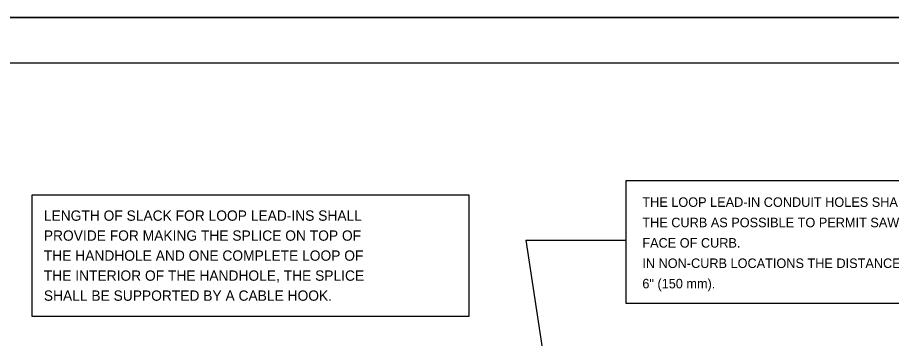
# Model space of a CAD drawing. Extents: x 1709823 to 1716999, y 1398858 to 1402388.
# Drawn here: x 1715063.9 to 1715257.1, y 1401921.2 to 1401992.1 of the extents above; entities that cross this region are included whole.
import ezdxf

# ---------------------------------------------------------------- set-up
doc = ezdxf.new("R2010")
doc.units = 0
for name, color, linetype in [('Design_EX_Roadway Notes', 7, 'Continuous'), ('Level 48', 7, 'Continuous'), ('Sheets_50 Reference Boundary', 7, 'Continuous'), ('Sheets_General Details', 7, 'Continuous'), ('Sheets_Printer Plotting Border', 7, 'Continuous')]:
    doc.layers.add(name, color=color, linetype=linetype)

msp = doc.modelspace()

# ---------------------------------------------------------------- linework, layer by layer
at = {"layer": 'Design_EX_Roadway Notes'}
for q in [(1715198.44, 1401942.96), (1715180.53, 1401915.05)]:
    msp.add_line((1715176.29, 1401942.96), q, dxfattribs=at)
for points in [[(1715198.44, 1401956.07), (1715198.44, 1401929.05), (1715330.28, 1401929.05), (1715330.28, 1401956.07)], [(1715163.81, 1401926.15), (1715163.81, 1401952.87), (1715067.07, 1401952.87), (1715067.07, 1401926.15)]]:
    msp.add_lwpolyline(points, close=True, dxfattribs=at)
at = {"layer": 'Level 48'}
msp.add_lwpolyline([(1714958.63, 1401992.13), (1715638.63, 1401992.13), (1715638.63, 1401552.13), (1714958.63, 1401552.13)], close=True, dxfattribs=at)
at = {"layer": 'Sheets_50 Reference Boundary'}
msp.add_lwpolyline([(1714998.63, 1401982.13), (1715628.63, 1401982.13), (1715628.63, 1401582.13), (1714998.63, 1401582.13)], close=True, dxfattribs=at)
at = {"layer": 'Sheets_General Details'}
msp.add_line((1715638.63, 1401992.13), (1714958.63, 1401992.13), dxfattribs=at)
msp.add_lwpolyline([(1714998.63, 1401982.13), (1715628.63, 1401982.13), (1715628.63, 1401562.13), (1714998.63, 1401562.13)], close=True, dxfattribs=at)
at = {"layer": 'Sheets_Printer Plotting Border'}
msp.add_lwpolyline([(1714958.63, 1401552.13), (1715638.63, 1401552.13), (1715638.63, 1401992.13), (1714958.63, 1401992.13)], close=True, dxfattribs=at)

# ---------------------------------------------------------------- texts
at = {"layer": 'Design_EX_Roadway Notes'}
for s, height, p in [('THE LOOP LEAD-IN CONDUIT HOLES SHALL BE PLACED AS CLOSE TO', 2.1, (1715202.06, 1401950.3)), ('LENGTH OF SLACK FOR LOOP LEAD-INS SHALL', 2.28, (1715069.76, 1401947.23)), ('THE CURB AS POSSIBLE TO PERMIT SAW OVERLAP WITHOUT SCARRING', 2.1, (1715202.06, 1401945.8)), ('PROVIDE FOR MAKING THE SPLICE ON TOP OF', 2.28, (1715069.76, 1401942.82)), ('FACE OF CURB.', 2.1, (1715202.06, 1401941.3)), ('THE HANDHOLE AND ONE COMPLETE LOOP OF', 2.28, (1715069.76, 1401938.4)), ('IN NON-CURB LOCATIONS THE DISTANCE SHALL NOT BE LESS THAN', 2.1, (1715202.06, 1401936.8)), ('THE INTERIOR OF THE HANDHOLE, THE SPLICE', 2.28, (1715069.76, 1401933.98)), ('6" (150 mm). ', 2.1, (1715202.06, 1401932.3)), ('SHALL BE SUPPORTED BY A CABLE HOOK.', 2.28, (1715069.76, 1401929.56))]:
    msp.add_text(s, height=height, dxfattribs=at).set_placement(p)

doc.saveas('drawing.dxf')
